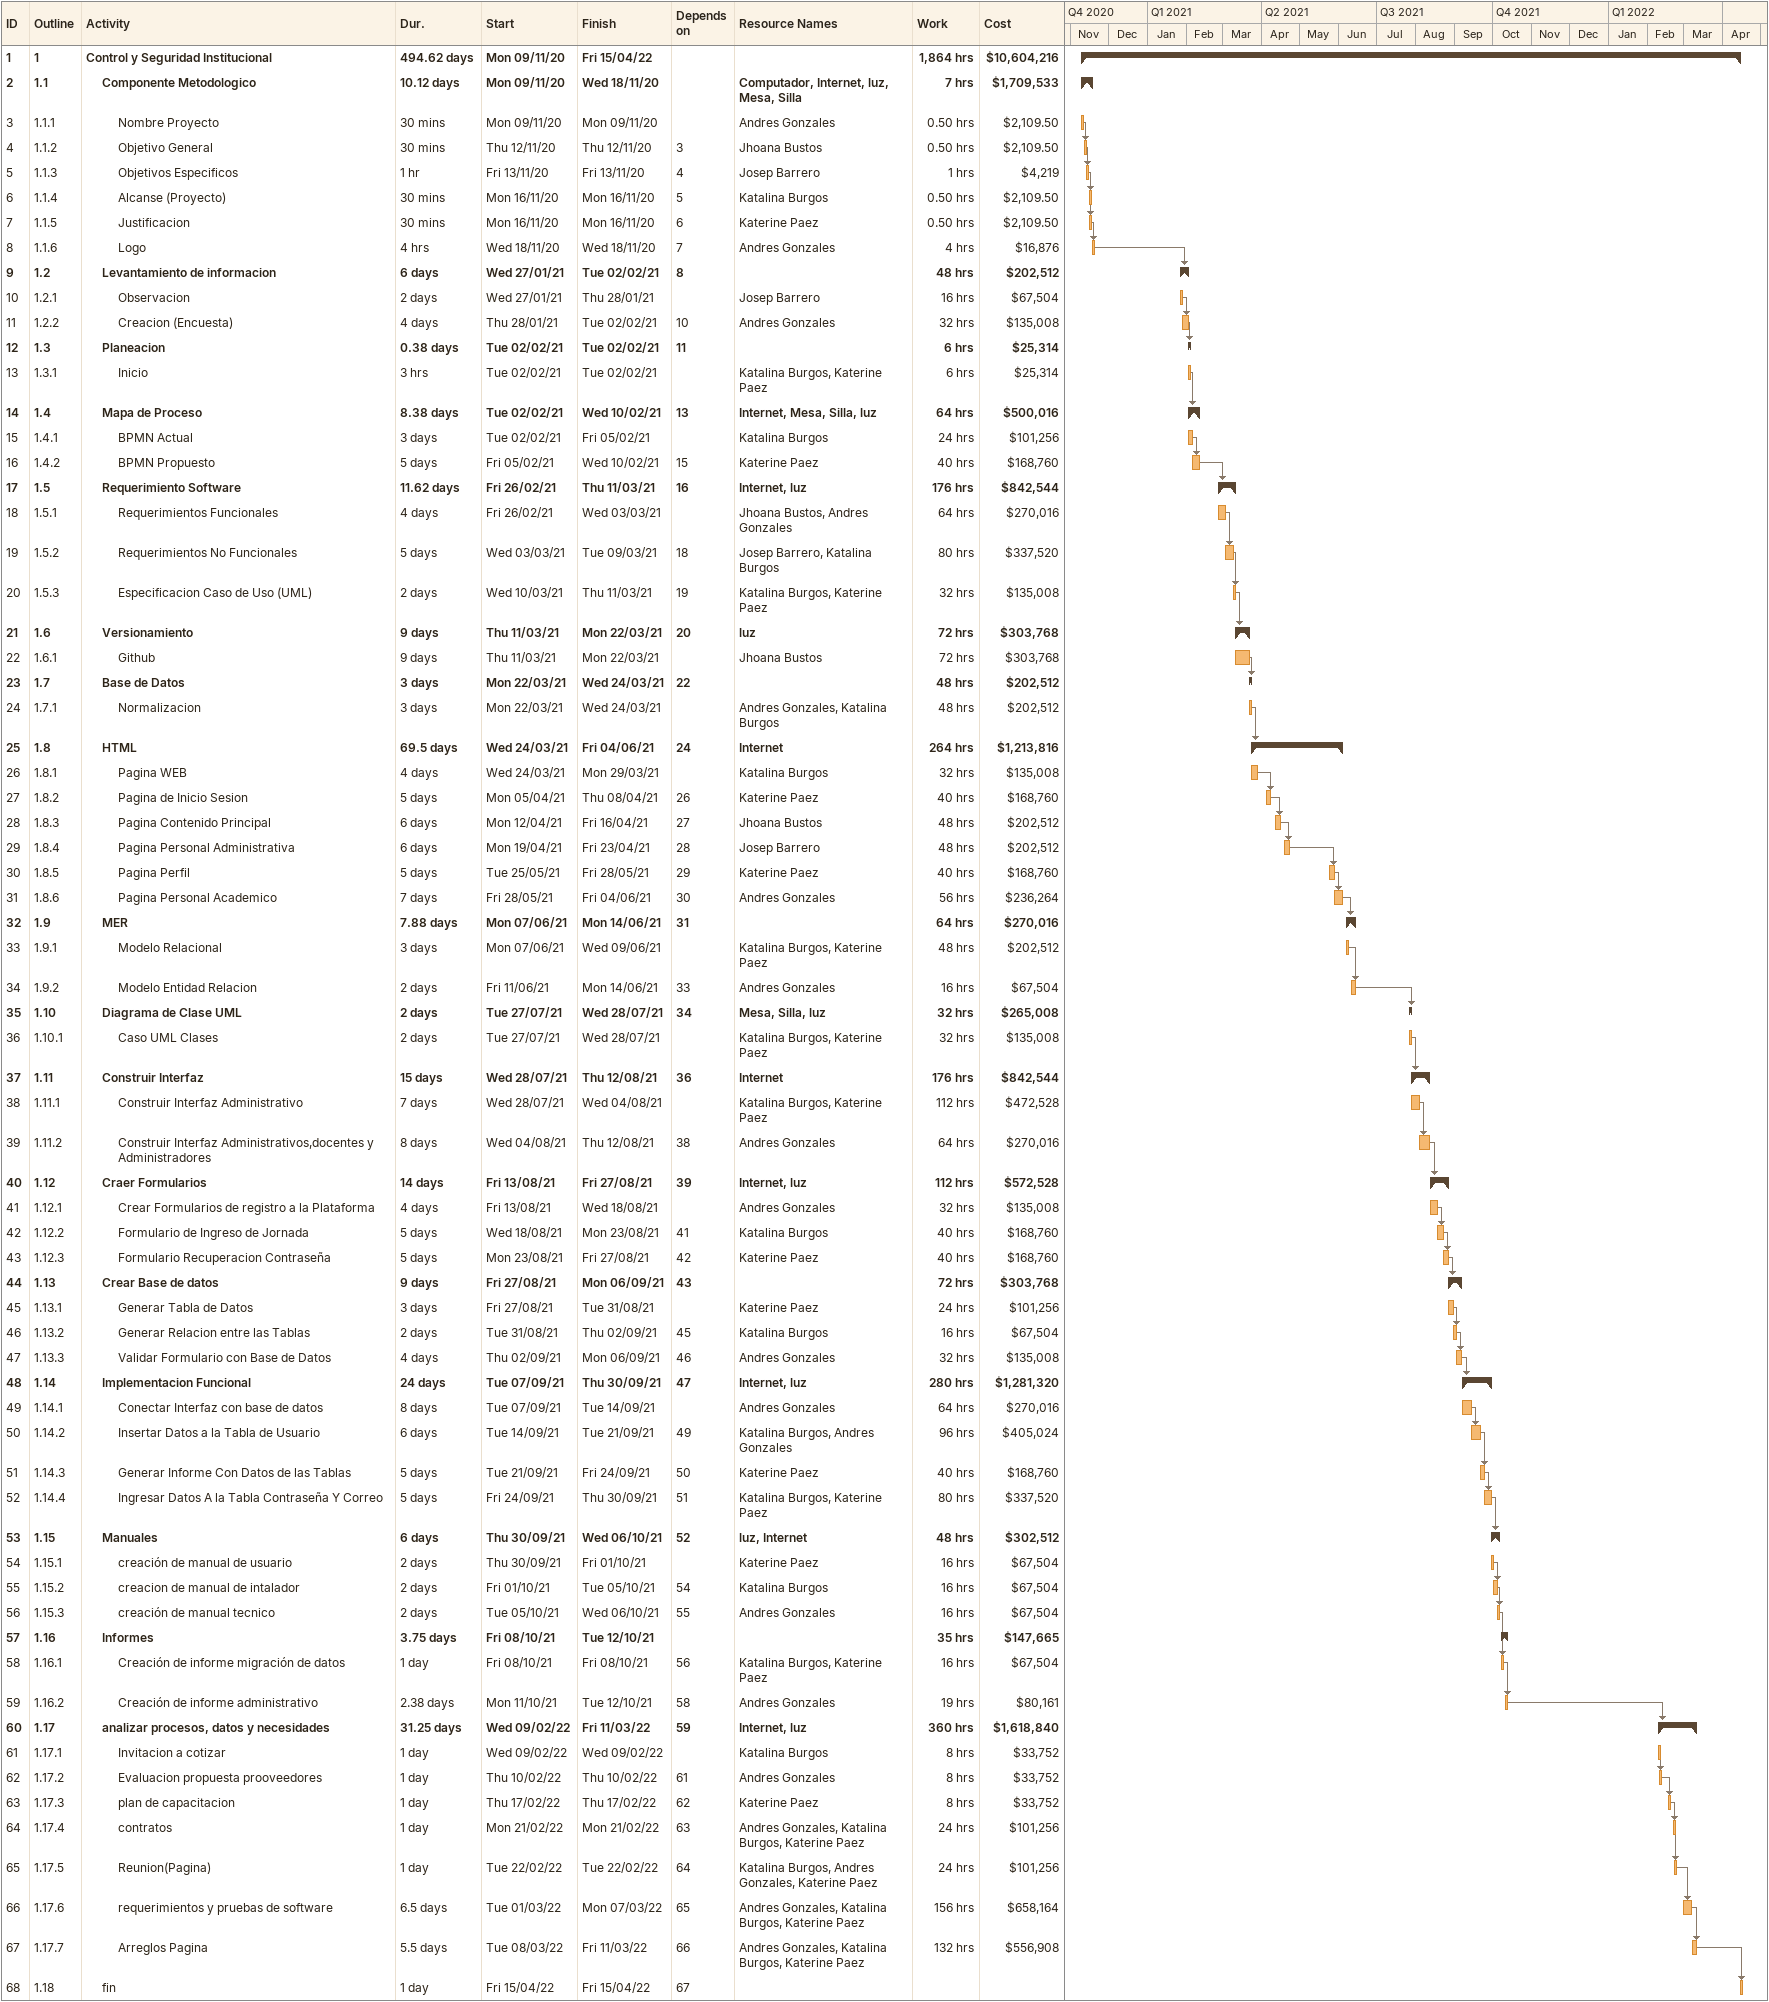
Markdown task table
| ID | WBS | Task | Duration | Start | Finish | Predecessors | Resources | Work (h) | Cost ($) |
|---|---|---|---|---|---|---|---|---|---|
| 1 | 1 | **Control y Seguridad Institucional** | 494.62d | 2020-11-09 | 2022-04-15 |  |  | 1864 | 10604216 |
| 2 | 1.1 | **Componente Metodologico** | 10.12d | 2020-11-09 | 2020-11-18 |  | Computador, Internet, luz, Mesa, Silla | 7 | 1709533 |
| 3 | 1.1.1 | Nombre Proyecto | 30min | 2020-11-09 | 2020-11-09 |  | Andres Gonzales | 0.50 | 2109.50 |
| 4 | 1.1.2 | Objetivo General | 30min | 2020-11-12 | 2020-11-12 | 3 | Jhoana Bustos | 0.50 | 2109.50 |
| 5 | 1.1.3 | Objetivos Especificos | 1h | 2020-11-13 | 2020-11-13 | 4 | Josep Barrero | 1 | 4219 |
| 6 | 1.1.4 | Alcanse (Proyecto) | 30min | 2020-11-16 | 2020-11-16 | 5 | Katalina Burgos | 0.50 | 2109.50 |
| 7 | 1.1.5 | Justificacion | 30min | 2020-11-16 | 2020-11-16 | 6 | Katerine Paez | 0.50 | 2109.50 |
| 8 | 1.1.6 | Logo | 4h | 2020-11-18 | 2020-11-18 | 7 | Andres Gonzales | 4 | 16876 |
| 9 | 1.2 | **Levantamiento de informacion** | 6d | 2021-01-27 | 2021-02-02 | 8 |  | 48 | 202512 |
| 10 | 1.2.1 | Observacion | 2d | 2021-01-27 | 2021-01-28 |  | Josep Barrero | 16 | 67504 |
| 11 | 1.2.2 | Creacion (Encuesta) | 4d | 2021-01-28 | 2021-02-02 | 10 | Andres Gonzales | 32 | 135008 |
| 12 | 1.3 | **Planeacion** | 0.38d | 2021-02-02 | 2021-02-02 | 11 |  | 6 | 25314 |
| 13 | 1.3.1 | Inicio | 3h | 2021-02-02 | 2021-02-02 |  | Katalina Burgos, Katerine Paez | 6 | 25314 |
| 14 | 1.4 | **Mapa de Proceso** | 8.38d | 2021-02-02 | 2021-02-10 | 13 | Internet, Mesa, Silla, luz | 64 | 500016 |
| 15 | 1.4.1 | BPMN Actual | 3d | 2021-02-02 | 2021-02-05 |  | Katalina Burgos | 24 | 101256 |
| 16 | 1.4.2 | BPMN Propuesto | 5d | 2021-02-05 | 2021-02-10 | 15 | Katerine Paez | 40 | 168760 |
| 17 | 1.5 | **Requerimiento Software** | 11.62d | 2021-02-26 | 2021-03-11 | 16 | Internet, luz | 176 | 842544 |
| 18 | 1.5.1 | Requerimientos Funcionales | 4d | 2021-02-26 | 2021-03-03 |  | Jhoana Bustos, Andres Gonzales | 64 | 270016 |
| 19 | 1.5.2 | Requerimientos No Funcionales | 5d | 2021-03-03 | 2021-03-09 | 18 | Josep Barrero, Katalina Burgos | 80 | 337520 |
| 20 | 1.5.3 | Especificacion Caso de Uso (UML) | 2d | 2021-03-10 | 2021-03-11 | 19 | Katalina Burgos, Katerine Paez | 32 | 135008 |
| 21 | 1.6 | **Versionamiento** | 9d | 2021-03-11 | 2021-03-22 | 20 | luz | 72 | 303768 |
| 22 | 1.6.1 | Github | 9d | 2021-03-11 | 2021-03-22 |  | Jhoana Bustos | 72 | 303768 |
| 23 | 1.7 | **Base de Datos** | 3d | 2021-03-22 | 2021-03-24 | 22 |  | 48 | 202512 |
| 24 | 1.7.1 | Normalizacion | 3d | 2021-03-22 | 2021-03-24 |  | Andres Gonzales, Katalina Burgos | 48 | 202512 |
| 25 | 1.8 | **HTML** | 69.5d | 2021-03-24 | 2021-06-04 | 24 | Internet | 264 | 1213816 |
| 26 | 1.8.1 | Pagina WEB | 4d | 2021-03-24 | 2021-03-29 |  | Katalina Burgos | 32 | 135008 |
| 27 | 1.8.2 | Pagina de Inicio Sesion | 5d | 2021-04-05 | 2021-04-08 | 26 | Katerine Paez | 40 | 168760 |
| 28 | 1.8.3 | Pagina Contenido Principal | 6d | 2021-04-12 | 2021-04-16 | 27 | Jhoana Bustos | 48 | 202512 |
| 29 | 1.8.4 | Pagina Personal Administrativa | 6d | 2021-04-19 | 2021-04-23 | 28 | Josep Barrero | 48 | 202512 |
| 30 | 1.8.5 | Pagina Perfil | 5d | 2021-05-25 | 2021-05-28 | 29 | Katerine Paez | 40 | 168760 |
| 31 | 1.8.6 | Pagina Personal Academico | 7d | 2021-05-28 | 2021-06-04 | 30 | Andres Gonzales | 56 | 236264 |
| 32 | 1.9 | **MER** | 7.88d | 2021-06-07 | 2021-06-14 | 31 |  | 64 | 270016 |
| 33 | 1.9.1 | Modelo Relacional | 3d | 2021-06-07 | 2021-06-09 |  | Katalina Burgos, Katerine Paez | 48 | 202512 |
| 34 | 1.9.2 | Modelo Entidad Relacion | 2d | 2021-06-11 | 2021-06-14 | 33 | Andres Gonzales | 16 | 67504 |
| 35 | 1.10 | **Diagrama de Clase UML** | 2d | 2021-07-27 | 2021-07-28 | 34 | Mesa, Silla, luz | 32 | 265008 |
| 36 | 1.10.1 | Caso UML Clases | 2d | 2021-07-27 | 2021-07-28 |  | Katalina Burgos, Katerine Paez | 32 | 135008 |
| 37 | 1.11 | **Construir Interfaz** | 15d | 2021-07-28 | 2021-08-12 | 36 | Internet | 176 | 842544 |
| 38 | 1.11.1 | Construir Interfaz Administrativo | 7d | 2021-07-28 | 2021-08-04 |  | Katalina Burgos, Katerine Paez | 112 | 472528 |
| 39 | 1.11.2 | Construir Interfaz Administrativos,docentes y Administradores | 8d | 2021-08-04 | 2021-08-12 | 38 | Andres Gonzales | 64 | 270016 |
| 40 | 1.12 | **Craer Formularios** | 14d | 2021-08-13 | 2021-08-27 | 39 | Internet, luz | 112 | 572528 |
| 41 | 1.12.1 | Crear Formularios de registro a la Plataforma | 4d | 2021-08-13 | 2021-08-18 |  | Andres Gonzales | 32 | 135008 |
| 42 | 1.12.2 | Formulario de Ingreso de Jornada | 5d | 2021-08-18 | 2021-08-23 | 41 | Katalina Burgos | 40 | 168760 |
| 43 | 1.12.3 | Formulario Recuperacion Contraseña | 5d | 2021-08-23 | 2021-08-27 | 42 | Katerine Paez | 40 | 168760 |
| 44 | 1.13 | **Crear Base de datos** | 9d | 2021-08-27 | 2021-09-06 | 43 |  | 72 | 303768 |
| 45 | 1.13.1 | Generar Tabla de Datos | 3d | 2021-08-27 | 2021-08-31 |  | Katerine Paez | 24 | 101256 |
| 46 | 1.13.2 | Generar Relacion entre las Tablas | 2d | 2021-08-31 | 2021-09-02 | 45 | Katalina Burgos | 16 | 67504 |
| 47 | 1.13.3 | Validar Formulario con Base de Datos | 4d | 2021-09-02 | 2021-09-06 | 46 | Andres Gonzales | 32 | 135008 |
| 48 | 1.14 | **Implementacion Funcional** | 24d | 2021-09-07 | 2021-09-30 | 47 | Internet, luz | 280 | 1281320 |
| 49 | 1.14.1 | Conectar Interfaz con base de datos | 8d | 2021-09-07 | 2021-09-14 |  | Andres Gonzales | 64 | 270016 |
| 50 | 1.14.2 | Insertar Datos a la Tabla de Usuario | 6d | 2021-09-14 | 2021-09-21 | 49 | Katalina Burgos, Andres Gonzales | 96 | 405024 |
| 51 | 1.14.3 | Generar Informe Con Datos de las Tablas | 5d | 2021-09-21 | 2021-09-24 | 50 | Katerine Paez | 40 | 168760 |
| 52 | 1.14.4 | Ingresar Datos A la Tabla Contraseña Y Correo | 5d | 2021-09-24 | 2021-09-30 | 51 | Katalina Burgos, Katerine Paez | 80 | 337520 |
| 53 | 1.15 | **Manuales** | 6d | 2021-09-30 | 2021-10-06 | 52 | luz, Internet | 48 | 302512 |
| 54 | 1.15.1 | creación de manual de usuario | 2d | 2021-09-30 | 2021-10-01 |  | Katerine Paez | 16 | 67504 |
| 55 | 1.15.2 | creacion de manual de intalador | 2d | 2021-10-01 | 2021-10-05 | 54 | Katalina Burgos | 16 | 67504 |
| 56 | 1.15.3 | creación de manual tecnico | 2d | 2021-10-05 | 2021-10-06 | 55 | Andres Gonzales | 16 | 67504 |
| 57 | 1.16 | **Informes** | 3.75d | 2021-10-08 | 2021-10-12 |  |  | 35 | 147665 |
| 58 | 1.16.1 | Creación de informe migración de datos | 1d | 2021-10-08 | 2021-10-08 | 56 | Katalina Burgos, Katerine Paez | 16 | 67504 |
| 59 | 1.16.2 | Creación de informe administrativo | 2.38d | 2021-10-11 | 2021-10-12 | 58 | Andres Gonzales | 19 | 80161 |
| 60 | 1.17 | **analizar procesos, datos y necesidades** | 31.25d | 2022-02-09 | 2022-03-11 | 59 | Internet, luz | 360 | 1618840 |
| 61 | 1.17.1 | Invitacion a cotizar | 1d | 2022-02-09 | 2022-02-09 |  | Katalina Burgos | 8 | 33752 |
| 62 | 1.17.2 | Evaluacion propuesta prooveedores | 1d | 2022-02-10 | 2022-02-10 | 61 | Andres Gonzales | 8 | 33752 |
| 63 | 1.17.3 | plan de capacitacion | 1d | 2022-02-17 | 2022-02-17 | 62 | Katerine Paez | 8 | 33752 |
| 64 | 1.17.4 | contratos | 1d | 2022-02-21 | 2022-02-21 | 63 | Andres Gonzales, Katalina Burgos, Katerine Paez | 24 | 101256 |
| 65 | 1.17.5 | Reunion(Pagina) | 1d | 2022-02-22 | 2022-02-22 | 64 | Katalina Burgos, Andres Gonzales, Katerine Paez | 24 | 101256 |
| 66 | 1.17.6 | requerimientos y pruebas de software | 6.5d | 2022-03-01 | 2022-03-07 | 65 | Andres Gonzales, Katalina Burgos, Katerine Paez | 156 | 658164 |
| 67 | 1.17.7 | Arreglos Pagina | 5.5d | 2022-03-08 | 2022-03-11 | 66 | Andres Gonzales, Katalina Burgos, Katerine Paez | 132 | 556908 |
| 68 | 1.18 | fin | 1d | 2022-04-15 | 2022-04-15 | 67 |  |  |  |
